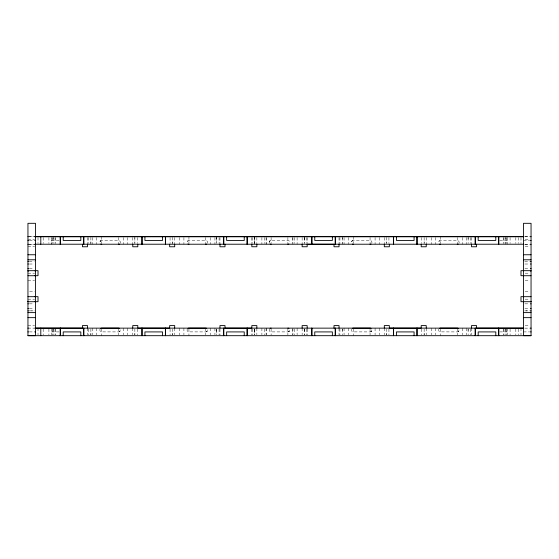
<?xml version="1.0" encoding="UTF-8"?>
<svg xmlns="http://www.w3.org/2000/svg" width="559" height="559" viewBox="0 0 559 559"><rect width="100%" height="100%" fill="white"/><g stroke="black" fill="none" stroke-linecap="round" stroke-linejoin="round"><path stroke-width="0.42" stroke-dasharray="2.79 2.1" d="M51.428 242.347L51.428 244.234L51.428 237.442M53.147 239.189L53.147 237.316M53.147 330.655L53.147 328.978M90.879 243.382L90.879 241.705M90.879 333.171L90.879 334.848L90.879 328.965M134.859 333.171L134.859 334.848L134.859 328.965M134.859 243.382L134.859 241.705M172.591 333.171L172.591 334.848L172.591 328.965M172.591 243.382L172.591 241.705M216.571 330.655L216.571 328.978M216.571 239.189L216.571 237.512L216.571 243.396M254.303 330.655L254.303 328.978M254.303 244.234L254.303 237.316M254.303 239.189L254.303 237.512L254.303 243.396M304.697 239.189L304.697 237.512M304.697 330.655L304.697 328.978M342.429 239.189L342.429 237.316M342.429 330.655L342.429 328.978M386.409 333.171L386.409 334.848L386.409 328.965M386.409 243.382L386.409 241.705M424.141 333.171L424.141 334.848L424.141 328.965M424.141 243.382L424.141 241.705M468.121 330.655L468.121 328.978M468.121 239.189L468.121 237.316M505.853 330.655L505.853 328.978M505.853 244.234L505.853 242.347M505.853 239.189L505.853 237.512M187.188 241.677L188.25 240.615M438.738 241.677L439.793 240.615M29.208 236.674L34.239 236.674M524.761 236.674L529.792 236.674M27.95 236.688L34.658 236.688M524.915 236.73L531.05 236.688M27.95 239.203L34.658 239.203M525.181 239.203L529.373 239.203M29.361 240.503L35.496 240.447M51.428 240.461L59.261 240.461M499.739 240.461L507.572 240.461M523.504 240.447L529.632 240.503M29.208 244.22L34.658 244.234M524.761 244.22L531.05 244.234M27.95 244.276L34.658 244.276M524.915 244.276L529.632 244.276M27.95 246.792L34.658 246.792M525.181 246.792L529.373 246.792M29.208 261.535L34.239 261.535M524.761 261.535L529.792 261.535M29.361 264.016L34.078 264.016M524.915 264.016L529.632 264.016M29.361 268.558L34.078 268.558M524.915 268.558L529.632 268.558M27.95 273.183L34.658 273.183M525.181 273.183L529.373 273.183M27.95 280.73L34.658 280.73M525.181 280.73L529.373 280.73M29.627 291.63L34.658 291.63M525.181 291.63L529.373 291.63M27.95 299.177L34.658 299.177M525.181 299.177L529.373 299.177M29.361 303.844L34.078 303.844M524.915 303.844L529.632 303.844M29.361 308.386L34.078 308.386M524.915 308.386L529.632 308.386M29.208 310.867L34.239 310.867M524.761 310.867L529.792 310.867M31.723 310.867L32.981 310.867M526.019 310.867L527.277 310.867M27.95 325.611L34.658 325.611M525.181 325.611L529.373 325.611M27.95 328.126L34.658 328.126M524.761 328.14L531.05 328.126M29.361 331.899L35.496 331.913M51.428 331.899L59.261 331.899M499.739 331.899L507.572 331.899M523.504 331.913L529.632 331.899M342.429 242.347L342.429 244.234M134.859 237.316L134.859 238.574M51.428 237.316L51.428 238.574M520.988 237.512L520.988 243.396M520.988 328.126L520.988 334.848M518.2 237.526L518.2 243.396M518.2 328.965L518.2 334.834M515.824 237.526L515.824 243.396M515.824 328.965L515.824 334.834M510.087 237.526L510.087 243.396M510.087 328.965L510.087 334.834M507.572 237.316L507.572 244.234M507.572 328.126L507.572 334.918M506.335 237.526L506.335 243.396M506.335 328.965L506.335 334.834M505.853 237.316L505.853 243.396M505.853 328.965L505.853 334.848M503.966 237.526L503.966 243.396M503.966 328.965L503.966 334.834M503.338 237.526L503.338 243.396M503.338 328.965L503.338 334.834M471.516 237.512L471.516 244.255M471.516 328.126L471.516 334.848M470.636 237.526L470.636 243.396M470.636 328.965L470.636 334.834M468.121 237.512L468.121 243.396M468.121 328.965L468.121 334.848M466.486 237.512L466.486 244.234M466.486 328.126L466.486 334.848M462.293 237.512L462.293 244.234M462.293 328.126L462.293 334.848M457.262 237.428L457.262 244.234M457.262 328.126L457.262 334.932M440.492 236.674L440.492 243.479M440.492 328.881L440.492 335.686M435.461 237.512L435.461 244.234M435.461 328.126L435.461 334.848M431.269 237.512L431.269 244.234M431.269 328.126L431.269 334.848M426.238 237.512L426.238 244.234M426.238 328.105L426.238 334.848M424.141 237.512L424.141 243.396M421.626 237.526L421.626 243.396M421.626 328.965L421.626 334.834M388.924 237.526L388.924 243.396M388.924 328.965L388.924 334.834M386.409 237.316L386.409 243.396M384.312 237.512L384.312 244.255M384.312 328.126L384.312 334.848M379.281 237.512L379.281 244.234M379.281 328.126L379.281 334.848M375.089 237.512L375.089 244.234M375.089 328.126L375.089 334.848M370.058 237.428L370.058 244.234M370.058 328.126L370.058 334.932M353.288 236.674L353.288 243.479M353.288 328.881L353.288 335.686M348.257 237.512L348.257 244.234M348.257 328.126L348.257 334.848M344.064 237.512L344.064 244.234M344.064 328.126L344.064 334.848M342.429 237.512L342.429 243.396M342.429 328.965L342.429 334.848M339.914 237.526L339.914 243.396M339.914 328.965L339.914 334.834M339.034 237.512L339.034 244.234M339.034 328.105L339.034 334.848M307.212 237.526L307.212 243.396M307.212 328.965L307.212 334.834M306.584 237.526L306.584 243.396M306.584 328.965L306.584 334.834M304.697 237.316L304.697 243.396M304.697 328.965L304.697 334.848M304.208 237.526L304.208 243.396M304.208 328.965L304.208 334.834M302.139 237.512L302.139 244.234M302.139 328.126L302.139 334.848M297.108 237.512L297.108 244.234M297.108 328.126L297.108 334.848M294.726 237.526L294.726 243.396M294.726 328.965L294.726 334.834M292.916 237.512L292.916 244.234M292.916 328.126L292.916 334.848M292.35 237.526L292.35 243.396M292.35 328.965L292.35 334.834M287.885 237.428L287.885 244.234M287.885 328.126L287.885 334.932M271.115 237.428L271.115 243.479M271.115 328.881L271.115 334.932M266.65 237.526L266.65 244.234M266.65 328.126L266.65 334.834M266.084 237.512L266.084 244.234M266.084 328.126L266.084 334.848M264.274 237.526L264.274 243.396M264.274 328.965L264.274 334.834M261.892 237.512L261.892 244.234M261.892 328.126L261.892 334.848M256.861 237.512L256.861 244.234M256.861 328.126L256.861 334.848M254.792 237.526L254.792 243.396M254.792 328.965L254.792 334.834M254.303 330.013L254.303 333.786M254.303 328.965L254.303 334.848M252.416 237.526L252.416 243.396M252.416 328.965L252.416 334.834M251.788 237.526L251.788 243.396M251.788 328.965L251.788 334.834M219.966 237.512L219.966 244.255M219.966 328.944L219.966 334.848M219.086 237.526L219.086 243.396M219.086 328.965L219.086 334.834M216.571 237.316L216.571 242.347M216.571 330.013L216.571 333.786M216.571 328.965L216.571 334.848M214.936 237.512L214.936 244.234M214.936 328.126L214.936 334.848M210.743 237.512L210.743 244.234M210.743 328.126L210.743 334.848M205.712 237.428L205.712 244.234M205.712 328.126L205.712 334.932M188.942 236.674L188.942 243.479M188.942 328.881L188.942 335.686M183.911 237.512L183.911 244.234M183.911 328.126L183.911 334.848M179.718 237.512L179.718 244.234M179.718 328.126L179.718 334.848M174.688 237.512L174.688 244.234M174.688 328.105L174.688 334.848M172.591 237.316L172.591 244.234M170.076 237.526L170.076 243.396M170.076 328.965L170.076 334.834M137.374 237.526L137.374 243.396M137.374 328.965L137.374 334.834M134.859 237.512L134.859 243.396M132.762 237.512L132.762 244.255M132.762 328.126L132.762 334.848M127.732 237.512L127.732 244.234M127.732 328.126L127.732 334.848M123.539 237.512L123.539 244.234M123.539 328.126L123.539 334.848M118.508 237.428L118.508 244.234M118.508 328.126L118.508 334.932M101.738 236.674L101.738 243.479M101.738 328.881L101.738 335.686M96.707 237.512L96.707 244.234M96.707 328.126L96.707 334.848M92.514 237.512L92.514 244.234M92.514 328.126L92.514 334.848M90.879 237.316L90.879 244.234M88.364 237.526L88.364 243.396M88.364 328.965L88.364 334.834M87.484 237.512L87.484 244.234M87.484 328.105L87.484 334.848M55.662 237.526L55.662 243.396M55.662 328.965L55.662 334.834M55.034 237.526L55.034 243.396M55.034 328.965L55.034 334.834M53.147 237.512L53.147 243.396M53.147 328.965L53.147 334.848M52.658 237.526L52.658 243.396M52.658 328.965L52.658 334.834M51.428 328.126L51.428 334.918M48.913 237.526L48.913 243.396M48.913 328.965L48.913 334.834M43.176 237.526L43.176 243.396M43.176 328.965L43.176 334.834M38.012 237.512L38.012 243.396M38.012 328.126L38.012 334.848M269.438 243.214A1.887 1.887 0 0 1 271.115 240.461L287.885 240.447A1.887 1.887 0 0 1 289.562 243.214M269.438 329.146A1.887 1.887 0 0 0 271.115 331.899L287.885 331.899A1.887 1.887 0 0 0 289.562 329.146M100.061 329.125A1.887 1.887 0 0 0 101.738 331.878L118.508 331.913A1.887 1.887 0 0 0 120.185 329.125M187.265 329.125A1.887 1.887 0 0 0 188.942 331.878L205.712 331.913A1.887 1.887 0 0 0 207.389 329.125M120.185 243.235A1.887 1.887 0 0 0 118.508 240.482L101.738 240.461A1.887 1.887 0 0 0 100.061 243.235M207.389 243.235A1.887 1.887 0 0 0 205.712 240.482L188.942 240.461A1.887 1.887 0 0 0 187.265 243.235M351.611 329.125A1.887 1.887 0 0 0 353.288 331.878L370.058 331.913A1.887 1.887 0 0 0 371.735 329.125M438.815 329.125A1.887 1.887 0 0 0 440.492 331.878L457.262 331.913A1.887 1.887 0 0 0 458.939 329.125M371.735 243.235A1.887 1.887 0 0 0 370.058 240.482L353.288 240.482A1.887 1.887 0 0 0 351.611 243.235M458.939 243.235A1.887 1.887 0 0 0 457.262 240.482L440.492 240.482A1.887 1.887 0 0 0 438.815 243.235M100.403 241.034L99.984 241.677L101.046 240.615L100.403 241.034M351.953 241.034L351.534 241.677L352.589 240.615L351.953 241.034M269.78 241.013L269.361 241.656L270.423 240.601L269.78 241.013M289.639 330.704L288.577 331.767L289.639 330.704M120.262 330.683L119.2 331.746L120.262 330.683M207.466 330.683L206.404 331.746L207.466 330.683M371.812 330.683L370.75 331.746L371.812 330.683M459.016 330.683L457.954 331.746L459.016 330.683"/><path stroke-width="0.84" d="M34.868 236.674L523.608 236.674M27.95 236.688L28.418 236.73M34.658 236.688L523.504 236.688M530.575 236.73L531.05 236.73M27.95 240.503L28.418 240.503M35.021 240.503L35.496 240.503M530.575 240.503L531.05 240.503M34.868 244.22L523.504 244.22M27.95 244.276L28.418 244.276M35.021 244.276L35.496 244.276M530.575 244.276L531.05 244.276M27.95 254.757L35.496 254.757M523.504 254.757L531.05 254.757M27.95 259.788L35.496 259.788M523.504 259.788L531.05 259.788M27.95 261.535L28.418 261.535M530.575 261.535L531.05 261.535M27.95 264.016L28.418 264.016M530.575 264.016L531.05 264.016M27.95 268.558L28.418 268.558M530.575 268.558L531.05 268.558M27.95 270.689L38.012 270.668L38.012 275.699L34.658 275.699M531.05 270.689L520.988 270.668L520.988 275.699L523.504 275.699M27.95 271.038L28.418 271.038M35.021 271.038L35.496 271.038M530.575 271.038L531.05 271.038M27.95 275.72L35.496 275.72M523.504 275.72L531.05 275.72M34.658 296.661L38.012 296.661L38.012 301.692L27.95 301.713M523.504 296.661L520.988 296.661L520.988 301.692L531.05 301.713M27.95 296.682L35.496 296.682M523.504 296.682L531.05 296.682M27.95 301.364L28.418 301.364M35.021 301.364L35.496 301.364M530.575 301.364L531.05 301.364M27.95 303.844L28.418 303.844M530.575 303.844L531.05 303.844M27.95 308.386L28.418 308.386M530.575 308.386L531.05 308.386M27.95 310.867L28.418 310.867M530.575 310.867L531.05 310.867M27.95 312.614L35.496 312.614M523.504 312.614L531.05 312.614M27.95 317.645L35.496 317.645M523.504 317.645L531.05 317.645M35.496 328.105L82.453 328.105L82.453 325.59L87.484 325.59L87.484 328.105M523.504 328.105L476.548 328.105L476.548 325.59L471.516 325.59L471.516 328.105M27.95 328.126L28.418 328.126M34.868 328.14L523.504 328.14M530.575 328.126L531.05 328.126M27.95 331.899L28.418 331.899M35.021 331.899L35.496 331.899M530.575 331.899L531.05 331.899M27.95 335.673L35.496 335.673L35.496 223.314L27.95 223.314L27.95 335.686L531.05 335.686L531.05 223.314L523.504 223.314L523.504 335.686L531.05 335.673M498.768 236.674L498.768 244.22M498.768 328.14L498.768 335.686M498.663 236.674L498.663 244.22M498.663 328.14L498.663 335.686M495.791 236.674L495.791 240.447L478.183 240.447L478.183 236.674M495.791 335.686L495.791 331.913L478.183 331.913L478.183 335.686M476.548 244.255L476.548 246.771L471.516 246.771L471.516 244.255M475.311 236.674L475.311 244.22M475.311 328.14L475.311 335.686M475.206 236.674L475.206 244.22M475.206 328.14L475.206 335.686M426.238 244.255L426.238 246.771L421.206 246.771L421.206 244.255M426.238 328.105L426.238 325.59L421.206 325.59L421.206 328.105L389.344 328.105L389.344 325.59L384.312 325.59L384.312 328.105M417.056 236.674L417.056 244.22M417.056 328.14L417.056 335.686M416.951 236.674L416.951 244.22M416.951 328.14L416.951 335.686M414.079 236.674L414.079 240.447L396.471 240.447L396.471 236.674M414.079 335.686L414.079 331.913L396.471 331.913L396.471 335.686M393.599 236.674L393.599 244.22M393.599 328.14L393.599 335.686M393.494 236.674L393.494 244.22M393.494 328.14L393.494 335.686M389.344 244.255L389.344 246.771L384.312 246.771L384.312 244.255M339.034 244.255L339.034 246.771L334.002 246.771L334.002 244.255L307.171 244.234L307.171 246.75L302.139 246.75L302.139 244.234M339.034 328.105L339.034 325.59L334.002 325.59L334.002 328.105M335.344 236.674L335.344 244.22M335.344 328.14L335.344 335.686M335.239 236.674L335.239 244.22M335.239 328.14L335.239 335.686M332.367 236.674L332.367 240.447L314.759 240.447L314.759 236.674M332.367 335.686L332.367 331.913L314.759 331.913L314.759 335.686M311.887 236.674L311.887 244.22M311.887 328.14L311.887 335.686M311.782 236.674L311.782 244.22M311.782 328.14L311.782 335.686M307.171 328.126L307.171 325.611L302.139 325.611L302.139 328.126M256.861 244.234L256.861 246.75L251.829 246.75L251.829 244.234M256.861 328.126L256.861 325.611L251.829 325.611L251.829 328.126L224.998 328.105L224.998 325.59L219.966 325.59L219.966 328.105M247.218 236.674L247.218 244.22M247.218 328.14L247.218 335.686M247.113 236.674L247.113 244.22M247.113 328.14L247.113 335.686M244.241 236.674L244.241 240.447L226.633 240.447L226.633 236.674M244.241 335.686L244.241 331.913L226.633 331.913L226.633 335.686M224.998 244.255L224.998 246.771L219.966 246.771L219.966 244.255M223.761 236.674L223.761 244.22M223.761 328.14L223.761 335.686M223.656 236.674L223.656 244.22M223.656 328.14L223.656 335.686M174.688 244.255L174.688 246.771L169.656 246.771L169.656 244.255M174.688 328.105L174.688 325.59L169.656 325.59L169.656 328.105L137.793 328.105L137.793 325.59L132.762 325.59L132.762 328.105M165.506 236.674L165.506 244.22M165.506 328.14L165.506 335.686M165.401 236.674L165.401 244.22M165.401 328.14L165.401 335.686M162.529 236.674L162.529 240.447L144.921 240.447L144.921 236.674M162.529 335.686L162.529 331.913L144.921 331.913L144.921 335.686M142.049 236.674L142.049 244.22M142.049 328.14L142.049 335.686M141.944 236.674L141.944 244.22M141.944 328.14L141.944 335.686M137.793 244.255L137.793 246.771L132.762 246.771L132.762 244.255M87.484 244.255L87.484 246.771L82.453 246.771L82.453 244.255M83.794 236.674L83.794 244.22M83.794 328.14L83.794 335.686M83.689 236.674L83.689 244.22M83.689 328.14L83.689 335.686M80.817 236.674L80.817 240.447L63.209 240.447L63.209 236.674M80.817 335.686L80.817 331.913L63.209 331.913L63.209 335.686M60.337 236.674L60.337 244.22M60.337 328.14L60.337 335.686M60.232 236.674L60.232 244.22M60.232 328.14L60.232 335.686M40.8 236.674L40.8 244.22M40.8 328.14L40.8 335.686M119.542 328.412A1.887 1.887 0 0 0 118.508 328.105L101.738 328.105A1.887 1.887 0 0 0 100.704 328.412M206.746 328.412A1.887 1.887 0 0 0 205.712 328.105L188.942 328.105A1.887 1.887 0 0 0 187.908 328.412M119.374 244.045A1.887 1.887 0 0 1 118.508 244.255M101.738 244.255A1.887 1.887 0 0 1 100.872 244.045M206.578 244.045A1.887 1.887 0 0 1 205.712 244.255M188.942 244.255A1.887 1.887 0 0 1 188.076 244.045M371.092 328.412A1.887 1.887 0 0 0 370.058 328.105L353.288 328.105A1.887 1.887 0 0 0 352.254 328.412M458.296 328.412A1.887 1.887 0 0 0 457.262 328.105L440.492 328.105A1.887 1.887 0 0 0 439.458 328.412M370.924 244.045A1.887 1.887 0 0 1 370.058 244.255M353.288 244.255A1.887 1.887 0 0 1 352.422 244.045M458.128 244.045A1.887 1.887 0 0 1 457.262 244.255M440.492 244.255A1.887 1.887 0 0 1 439.626 244.045M287.885 328.126A1.887 1.887 0 0 1 288.919 328.433M270.081 328.433A1.887 1.887 0 0 1 271.115 328.126M288.751 244.024A1.887 1.887 0 0 1 287.885 244.234M271.115 244.234A1.887 1.887 0 0 1 270.249 244.024"/></g></svg>
